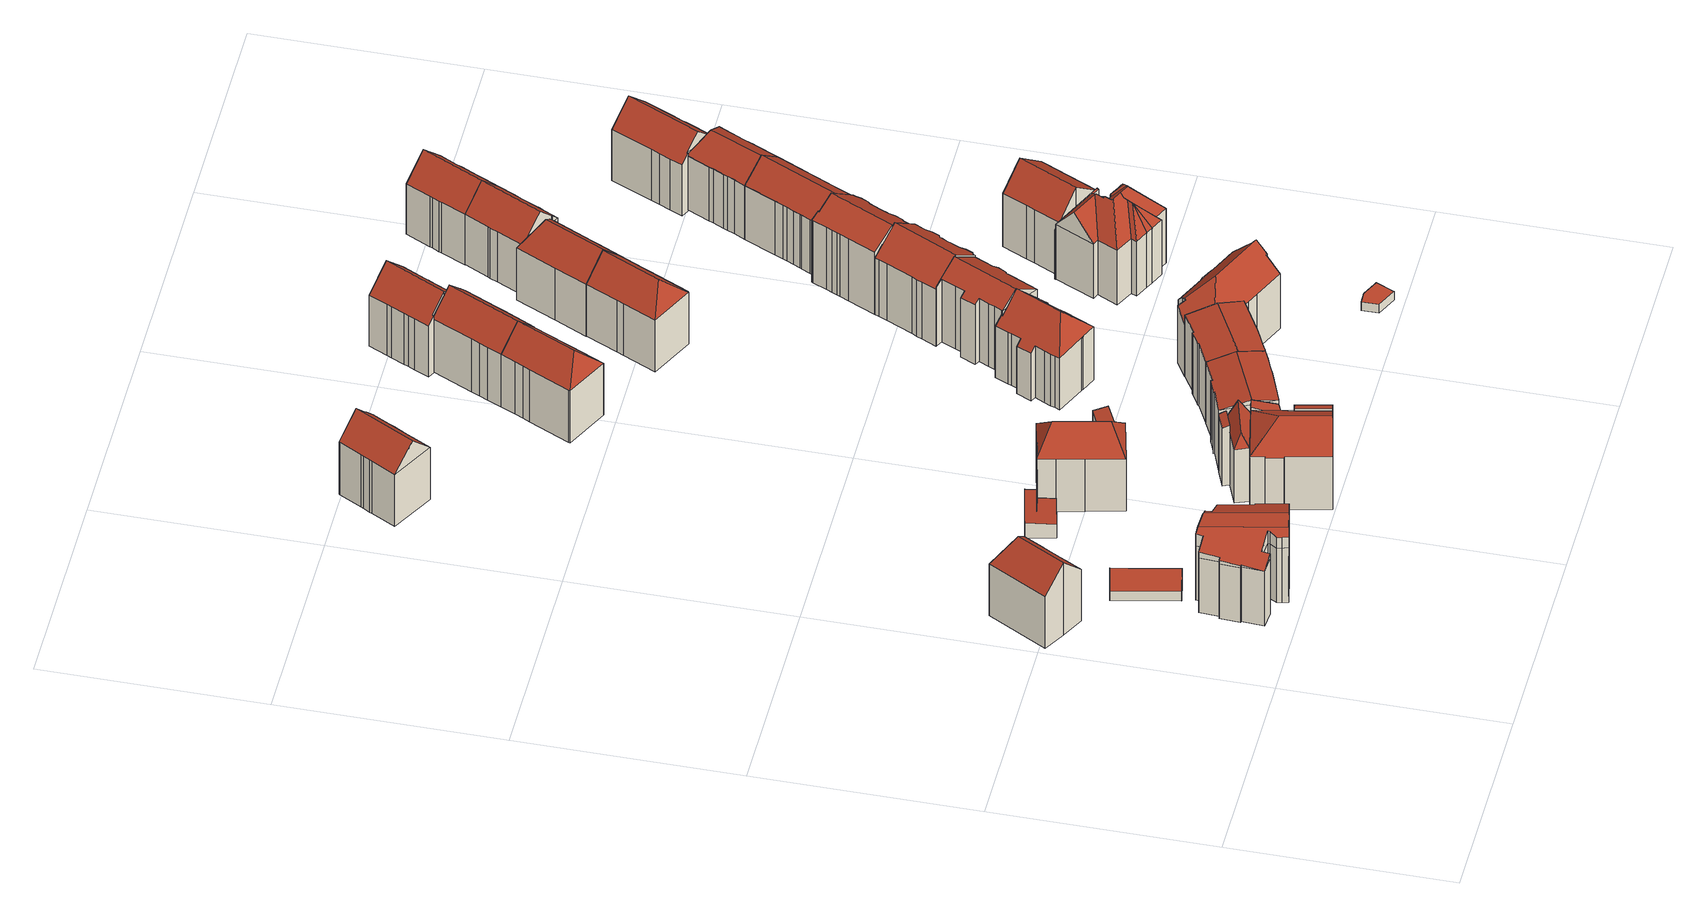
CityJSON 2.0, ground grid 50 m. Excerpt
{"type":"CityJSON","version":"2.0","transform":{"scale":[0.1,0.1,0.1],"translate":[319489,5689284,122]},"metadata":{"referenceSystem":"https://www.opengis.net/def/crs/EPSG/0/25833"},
"CityObjects":{
"building1":{"type":"Building","attributes":{"Dachtyp_tdc":"tdcHipAndGableRoof","Gemeindeschluessel":14713000,"Dachneigung":45.04,"QualitaetDacherkennung":66,"Geometrietyp2DReferenz":"3000","function":"31001_9998","roofType":"5000","measuredHeight":19.8},"geometry":[{"type":"MultiSurface","lod":"2","boundaries":[[[0,1,2,3]],[[1,4,5,2]],[[4,6,7,5]],[[6,8,9,7]],[[8,10,11,9]],[[10,12,13,11]],[[12,14,15,13]],[[14,16,17,15]],[[16,18,19,17]],[[18,0,3,19]],[[14,12,20]],[[12,10,8,20]],[[8,6,4,1,0,18,16,14,20]],[[3,2,5,7,9,11,13,15,17,19]]],"semantics":{"surfaces":[{"type":"WallSurface"},{"type":"RoofSurface"},{"type":"GroundSurface"}],"values":[0,0,0,0,0,0,0,0,0,0,1,1,1,2]}}]},
"building2":{"type":"Building","attributes":{"Dachtyp_tdc":"tdcFreeFormRoof","Gemeindeschluessel":14713000,"Dachneigung":22.65,"QualitaetDacherkennung":30,"Geometrietyp2DReferenz":"3000","function":"31001_9998","roofType":"5000","measuredHeight":19.2},"geometry":[{"type":"MultiSurface","lod":"2","boundaries":[[[21,22,23,24]],[[22,25,26,23]],[[25,27,28,26]],[[27,29,30,28]],[[29,31,32,30]],[[31,33,34,32]],[[33,35,36,34]],[[35,37,38,36]],[[37,39,40,38]],[[39,41,42,40]],[[41,43,44,42]],[[43,45,46,44]],[[45,47,48,46]],[[47,49,50,48]],[[49,51,52,50]],[[51,53,54,52]],[[53,55,56,54]],[[55,57,58,56]],[[57,59,60,58]],[[59,61,62,60]],[[61,63,64,62]],[[63,65,66,64]],[[65,67,68,66]],[[67,69,70,68]],[[69,71,72,70]],[[71,73,74,72]],[[73,21,24,74]],[[75,76,77,78,79,80,81,82,83]],[[84,85,86,87,88,89,90,91,92,93,94,95,96,97,27,98,99]],[[81,100,90,89,82]],[[45,100,81,47]],[[43,90,100,45]],[[22,99,98,25]],[[21,84,99,22]],[[25,98,27]],[[29,97,96,31]],[[27,97,29]],[[31,96,95,33]],[[33,95,94,35]],[[35,94,93,37]],[[37,93,92,39]],[[39,92,91,41]],[[41,91,90,43]],[[65,89,88,67]],[[63,82,89,65]],[[67,88,87,69]],[[69,87,86,71]],[[71,86,85,73]],[[73,85,84,21]],[[61,83,82,63]],[[47,81,80,49]],[[49,80,79,51]],[[51,79,78,53]],[[53,78,77,55]],[[55,77,76,57]],[[57,76,75,59]],[[59,75,83,61]],[[24,23,26,28,30,32,34,36,38,40,42,44,46,48,50,52,54,56,58,60,62,64,66,68,70,72,74]]],"semantics":{"surfaces":[{"type":"WallSurface"},{"type":"RoofSurface"},{"type":"GroundSurface"}],"values":[0,0,0,0,0,0,0,0,0,0,0,0,0,0,0,0,0,0,0,0,0,0,0,0,0,0,0,1,1,1,0,0,0,0,0,0,0,0,0,0,0,0,0,0,0,0,0,0,0,0,0,0,0,0,0,0,0,2]}}]},
"building3":{"type":"Building","attributes":{"Dachtyp_tdc":"tdcPolyFlatRoof","Gemeindeschluessel":14713000,"Dachneigung":12.23,"QualitaetDacherkennung":71,"Geometrietyp2DReferenz":"3000","function":"31001_9998","roofType":"2100","measuredHeight":3.77},"geometry":[{"type":"MultiSurface","lod":"2","boundaries":[[[101,102,103,104]],[[102,105,106,103]],[[105,107,108,106]],[[107,101,104,108]],[[107,105,102,101]],[[104,103,106,108]]],"semantics":{"surfaces":[{"type":"WallSurface"},{"type":"RoofSurface"},{"type":"GroundSurface"}],"values":[0,0,0,0,1,2]}}]},
"building4":{"type":"Building","attributes":{"Dachtyp_tdc":"tdcPolyFlatRoof","Gemeindeschluessel":14713000,"Dachneigung":3.3,"QualitaetDacherkennung":59,"Geometrietyp2DReferenz":"3000","function":"31001_9998","roofType":"2100","measuredHeight":4.04},"geometry":[{"type":"MultiSurface","lod":"2","boundaries":[[[109,110,111,112]],[[110,113,114,111]],[[113,115,116,114]],[[115,117,118,116]],[[117,119,120,118]],[[119,121,122,120]],[[121,123,124,122]],[[123,109,112,124]],[[123,121,119,117,115,113,110,109]],[[112,111,114,116,118,120,122,124]]],"semantics":{"surfaces":[{"type":"WallSurface"},{"type":"RoofSurface"},{"type":"GroundSurface"}],"values":[0,0,0,0,0,0,0,0,1,2]}}]},
"building5":{"type":"Building","attributes":{"Gemeindeschluessel":14713000,"Geometrietyp2DReferenz":"3000","function":"31001_9998","roofType":"9999"},"children":["building5-1","building5-2","building5-3","building5-4","building5-5"]},
"building5-1":{"type":"BuildingPart","attributes":{"Dachtyp_tdc":"tdcFreeFormRoof","Dachneigung":58.3,"QualitaetDacherkennung":14,"Geometrietyp2DReferenz":"3000","roofType":"5000","measuredHeight":18.86},"parents":["building5"],"geometry":[{"type":"MultiSurface","lod":"2","boundaries":[[[125,126,127,128]],[[129,130,131,132]],[[133,130,129]],[[134,133,129,135,126]],[[134,126,125]],[[133,134,125,136,130]],[[128,127,137,132,131,138]],[[132,137,135,129]],[[137,127,126,135]],[[138,131,130,136]],[[128,138,136,125]]],"semantics":{"surfaces":[{"type":"WallSurface"},{"type":"RoofSurface"},{"type":"GroundSurface"},{"type":"ClosureSurface"}],"values":[0,0,1,1,0,1,2,3,3,0,3]}}]},
"building5-2":{"type":"BuildingPart","attributes":{"Dachtyp_tdc":"tdcPolyFlatRoof","Dachneigung":14.3,"QualitaetDacherkennung":72,"Geometrietyp2DReferenz":"3000","roofType":"2100","measuredHeight":18.08},"parents":["building5"],"geometry":[{"type":"MultiSurface","lod":"2","boundaries":[[[139,140,141,142,143]],[[144,145,146,147,148]],[[145,149,150,146]],[[149,139,143,150]],[[149,145,144,140,139]],[[143,142,147,146,150]],[[148,141,140,144]],[[148,147,142,141]]],"semantics":{"surfaces":[{"type":"WallSurface"},{"type":"RoofSurface"},{"type":"GroundSurface"},{"type":"ClosureSurface"}],"values":[0,0,0,0,1,2,0,3]}}]},
"building5-3":{"type":"BuildingPart","attributes":{"Dachtyp_tdc":"tdcHipAndGableRoof","Dachneigung":45.07,"QualitaetDacherkennung":55,"Geometrietyp2DReferenz":"3000","roofType":"5000","measuredHeight":20.54},"parents":["building5"],"geometry":[{"type":"MultiSurface","lod":"2","boundaries":[[[141,151,152,142]],[[151,153,154,152]],[[153,155,156,154]],[[155,157,158,156]],[[157,159,160,158]],[[159,161,162,160]],[[161,163,164,162]],[[163,165,129,132,164]],[[166,148,147,167,168]],[[169,165,163,170]],[[163,161,159,157,155,153,151,170]],[[151,141,148,166,171,169,170]],[[142,152,154,156,158,160,162,164,132,137,167,147]],[[135,129,165,169]],[[137,132,129,135]],[[168,171,166]],[[167,137,135,169,171,168]],[[142,147,148,141]]],"semantics":{"surfaces":[{"type":"WallSurface"},{"type":"RoofSurface"},{"type":"GroundSurface"},{"type":"ClosureSurface"}],"values":[0,0,0,0,0,0,0,0,0,1,1,1,2,0,3,0,3,3]}}]},
"building5-4":{"type":"BuildingPart","attributes":{"Dachtyp_tdc":"tdcPolyFlatRoof","Dachneigung":21.14,"QualitaetDacherkennung":36,"Geometrietyp2DReferenz":"3000","roofType":"2100","measuredHeight":16.55},"parents":["building5"],"geometry":[{"type":"MultiSurface","lod":"2","boundaries":[[[172,173,125,128,174]],[[175,176,177,138,136]],[[176,172,174,177]],[[176,175,173,172]],[[174,128,138,177]],[[136,125,173,175]],[[138,128,125,136]]],"semantics":{"surfaces":[{"type":"WallSurface"},{"type":"RoofSurface"},{"type":"GroundSurface"},{"type":"ClosureSurface"}],"values":[0,0,0,1,2,0,3]}}]},
"building5-5":{"type":"BuildingPart","attributes":{"Dachtyp_tdc":"tdcPolyFlatRoof","Dachneigung":22.4,"QualitaetDacherkennung":70,"Geometrietyp2DReferenz":"3000","roofType":"2100","measuredHeight":18.49},"parents":["building5"],"geometry":[{"type":"MultiSurface","lod":"2","boundaries":[[[178,179,180,181]],[[179,182,183,180]],[[182,168,167,183]],[[184,178,181,127,126]],[[184,185,171,168,182,179,178]],[[181,180,183,167,137,127]],[[169,171,185]],[[137,167,168,171,169,135]],[[126,135,169,185,184]],[[137,135,126,127]]],"semantics":{"surfaces":[{"type":"WallSurface"},{"type":"RoofSurface"},{"type":"GroundSurface"},{"type":"ClosureSurface"}],"values":[0,0,0,0,1,2,0,3,0,3]}}]},
"building6":{"type":"Building","attributes":{"Dachtyp_tdc":"tdcHipRoof","Gemeindeschluessel":14713000,"Dachneigung":44.63,"QualitaetDacherkennung":74,"Geometrietyp2DReferenz":"3000","function":"31001_9998","roofType":"3200","measuredHeight":19.76},"geometry":[{"type":"MultiSurface","lod":"2","boundaries":[[[186,187,188,189]],[[187,190,191,188]],[[190,192,193,191]],[[192,194,195,193]],[[194,196,197,195]],[[196,198,199,197]],[[198,200,201,199]],[[200,202,203,201]],[[202,204,205,203]],[[204,206,207,205]],[[206,208,209,207]],[[208,210,211,209]],[[210,212,213,211]],[[212,214,215,213]],[[214,186,189,215]],[[210,208,216]],[[194,192,190,187,186,217]],[[208,206,204,202,200,198,196,194,217,216]],[[186,214,212,210,216,217]],[[189,188,191,193,195,197,199,201,203,205,207,209,211,213,215]]],"semantics":{"surfaces":[{"type":"WallSurface"},{"type":"RoofSurface"},{"type":"GroundSurface"}],"values":[0,0,0,0,0,0,0,0,0,0,0,0,0,0,0,1,1,1,1,2]}}]},
"building7":{"type":"Building","attributes":{"Dachtyp_tdc":"tdcFreeFormRoof","Gemeindeschluessel":14713000,"Dachneigung":44.43,"QualitaetDacherkennung":73,"Geometrietyp2DReferenz":"3000","function":"31001_9998","roofType":"5000","measuredHeight":19.73},"geometry":[{"type":"MultiSurface","lod":"2","boundaries":[[[218,219,220,221]],[[219,222,223,220]],[[222,224,225,223]],[[224,226,227,225]],[[226,228,229,227]],[[228,230,231,229]],[[230,232,233,231]],[[232,234,235,233]],[[234,236,237,235]],[[236,238,239,237]],[[238,240,241,239]],[[240,242,243,241]],[[242,244,245,243]],[[244,246,247,245]],[[246,248,249,247]],[[248,218,221,249]],[[250,230,228,226,224,222,219,218,251]],[[238,236,234,232,250,251,248,246,244,242,240]],[[218,248,251]],[[232,230,250]],[[221,220,223,225,227,229,231,233,235,237,239,241,243,245,247,249]]],"semantics":{"surfaces":[{"type":"WallSurface"},{"type":"RoofSurface"},{"type":"GroundSurface"}],"values":[0,0,0,0,0,0,0,0,0,0,0,0,0,0,0,0,1,1,0,0,2]}}]},
"building8":{"type":"Building","attributes":{"Dachtyp_tdc":"tdcFreeFormRoof","Gemeindeschluessel":14713000,"Dachneigung":12.45,"QualitaetDacherkennung":42,"Geometrietyp2DReferenz":"3000","function":"31001_9998","roofType":"5000","measuredHeight":18.27},"geometry":[{"type":"MultiSurface","lod":"2","boundaries":[[[252,253,254,255]],[[253,256,257,254]],[[256,258,259,257]],[[258,260,261,259]],[[260,262,263,261]],[[262,264,265,263]],[[264,266,267,265]],[[266,268,269,267]],[[268,270,271,269]],[[270,272,273,271]],[[272,274,275,273]],[[274,276,277,275]],[[276,252,255,277]],[[270,268,278,279,276,274,272]],[[278,266,264,262,260,258,256,253,252,279]],[[252,276,279]],[[268,266,278]],[[255,254,257,259,261,263,265,267,269,271,273,275,277]]],"semantics":{"surfaces":[{"type":"WallSurface"},{"type":"RoofSurface"},{"type":"GroundSurface"}],"values":[0,0,0,0,0,0,0,0,0,0,0,0,0,1,1,0,0,2]}}]},
"building9":{"type":"Building","attributes":{"Dachtyp_tdc":"tdcPolyFlatRoof","Gemeindeschluessel":14713000,"Dachneigung":9.65,"QualitaetDacherkennung":52,"Geometrietyp2DReferenz":"3000","function":"31001_2463","roofType":"2100","measuredHeight":3.9},"geometry":[{"type":"MultiSurface","lod":"2","boundaries":[[[280,281,282,283]],[[281,284,285,282]],[[284,286,287,285]],[[286,288,289,287]],[[288,280,283,289]],[[288,286,284,281,280]],[[283,282,285,287,289]]],"semantics":{"surfaces":[{"type":"WallSurface"},{"type":"RoofSurface"},{"type":"GroundSurface"}],"values":[0,0,0,0,0,1,2]}}]},
"building10":{"type":"Building","attributes":{"Dachtyp_tdc":"tdcGableRoof","Gemeindeschluessel":14713000,"Dachneigung":10.3,"QualitaetDacherkennung":42,"Geometrietyp2DReferenz":"3000","function":"31001_9998","roofType":"3100","measuredHeight":18.12},"geometry":[{"type":"MultiSurface","lod":"2","boundaries":[[[290,291,292,293]],[[291,294,295,292]],[[294,296,297,295]],[[296,298,299,297]],[[298,300,301,299]],[[300,302,303,301]],[[302,304,305,303]],[[304,306,307,305]],[[306,308,309,307]],[[308,310,311,309]],[[310,312,313,311]],[[312,314,315,313]],[[314,316,317,315]],[[316,318,319,317]],[[318,320,321,319]],[[320,290,293,321]],[[316,314,312,310,308,306,304,302,300,298]],[[298,296,294,291,290,320,318,316]],[[293,292,295,297,299,301,303,305,307,309,311,313,315,317,319,321]]],"semantics":{"surfaces":[{"type":"WallSurface"},{"type":"RoofSurface"},{"type":"GroundSurface"}],"values":[0,0,0,0,0,0,0,0,0,0,0,0,0,0,0,0,1,1,2]}}]},
"building11":{"type":"Building","attributes":{"Dachtyp_tdc":"tdcHipAndGableRoof","Gemeindeschluessel":14713000,"Dachneigung":45.09,"QualitaetDacherkennung":90,"Geometrietyp2DReferenz":"3000","function":"31001_9998","roofType":"5000","measuredHeight":19.85},"geometry":[{"type":"MultiSurface","lod":"2","boundaries":[[[322,323,324,325]],[[323,326,327,324]],[[326,328,329,327]],[[328,330,331,329]],[[330,332,333,331]],[[332,334,335,333]],[[334,336,337,335]],[[336,338,339,337]],[[338,340,341,339]],[[340,342,343,341]],[[342,322,325,343]],[[338,336,344]],[[336,334,332,330,328,344]],[[328,326,323,322,342,340,338,344]],[[325,324,327,329,331,333,335,337,339,341,343]]],"semantics":{"surfaces":[{"type":"WallSurface"},{"type":"RoofSurface"},{"type":"GroundSurface"}],"values":[0,0,0,0,0,0,0,0,0,0,0,1,1,1,2]}}]},
"building12":{"type":"Building","attributes":{"Dachtyp_tdc":"tdcHipAndGableRoof","Gemeindeschluessel":14713000,"Dachneigung":41.48,"QualitaetDacherkennung":56,"Geometrietyp2DReferenz":"3000","function":"31001_9998","roofType":"5000","measuredHeight":20.03},"geometry":[{"type":"MultiSurface","lod":"2","boundaries":[[[345,346,347,348]],[[346,349,350,347]],[[349,351,352,350]],[[351,353,354,352]],[[353,355,356,354]],[[355,357,358,356]],[[357,359,360,358]],[[359,361,362,360]],[[361,363,364,362]],[[363,365,366,364]],[[365,367,368,366]],[[367,369,370,368]],[[369,371,372,370]],[[371,373,374,372]],[[373,375,376,374]],[[375,377,378,376]],[[377,379,380,378]],[[379,381,382,380]],[[381,383,384,382]],[[383,385,386,384]],[[385,387,388,386]],[[387,389,390,388]],[[389,391,392,390]],[[391,393,394,392]],[[393,395,396,394]],[[395,345,348,396]],[[391,389,387,385,397]],[[385,383,381,379,377,375,373,371,369,367,365,397]],[[365,363,361,359,357,355,353,351,349,346,345,395,393,391,397]],[[348,347,350,352,354,356,358,360,362,364,366,368,370,372,374,376,378,380,382,384,386,388,390,392,394,396]]],"semantics":{"surfaces":[{"type":"WallSurface"},{"type":"RoofSurface"},{"type":"GroundSurface"}],"values":[0,0,0,0,0,0,0,0,0,0,0,0,0,0,0,0,0,0,0,0,0,0,0,0,0,0,1,1,1,2]}}]},
"building13":{"type":"Building","attributes":{"Dachtyp_tdc":"tdcFreeFormRoof","Gemeindeschluessel":14713000,"Dachneigung":46.66,"QualitaetDacherkennung":37,"Geometrietyp2DReferenz":"3000","function":"31001_9998","roofType":"5000","measuredHeight":20.8},"geometry":[{"type":"MultiSurface","lod":"2","boundaries":[[[398,399,400,401]],[[399,402,403,400]],[[402,404,405,403]],[[404,406,407,405]],[[406,408,409,407]],[[408,410,411,409]],[[410,412,413,411]],[[412,414,415,413]],[[414,416,417,415]],[[416,418,419,417]],[[418,420,421,419]],[[420,422,423,421]],[[422,424,425,423]],[[424,426,427,425]],[[426,428,429,427]],[[428,430,431,429]],[[430,432,433,431]],[[432,434,435,433]],[[434,436,437,435]],[[436,438,439,437]],[[438,398,401,439]],[[440,441,424,422,420,442]],[[412,410,408,406,443,440,442,418,416,414]],[[443,404,402,399,398,438,436,434,432,430,428,426,441,440]],[[420,418,442]],[[426,424,441]],[[406,404,443]],[[401,400,403,405,407,409,411,413,415,417,419,421,423,425,427,429,431,433,435,437,439]]],"semantics":{"surfaces":[{"type":"WallSurface"},{"type":"RoofSurface"},{"type":"GroundSurface"}],"values":[0,0,0,0,0,0,0,0,0,0,0,0,0,0,0,0,0,0,0,0,0,1,1,1,0,0,0,2]}}]},
"building14":{"type":"Building","attributes":{"Dachtyp_tdc":"tdcFreeFormRoof","Gemeindeschluessel":14713000,"Dachneigung":45.01,"QualitaetDacherkennung":85,"Geometrietyp2DReferenz":"3000","function":"31001_9998","roofType":"5000","measuredHeight":19.95},"geometry":[{"type":"MultiSurface","lod":"2","boundaries":[[[444,445,446,447]],[[445,448,449,446]],[[448,450,451,449]],[[450,452,453,451]],[[452,454,455,453]],[[454,456,457,455]],[[456,458,459,457]],[[458,460,461,459]],[[460,462,463,461]],[[462,464,465,463]],[[464,326,466,465]],[[326,444,447,466]],[[467,468,469,328,464,462,460,458]],[[450,448,445,444,326,328,469,452]],[[452,469,468,454]],[[456,467,458]],[[464,328,326]],[[454,468,467,456]],[[447,446,449,451,453,455,457,459,461,463,465,466]]],"semantics":{"surfaces":[{"type":"WallSurface"},{"type":"RoofSurface"},{"type":"GroundSurface"}],"values":[0,0,0,0,0,0,0,0,0,0,0,0,1,1,0,0,0,0,2]}}]},
"building15":{"type":"Building","attributes":{"Dachtyp_tdc":"tdcFreeFormRoof","Gemeindeschluessel":14713000,"Dachneigung":35.99,"QualitaetDacherkennung":38,"Geometrietyp2DReferenz":"3000","function":"31001_9998","roofType":"5000","measuredHeight":20.18},"geometry":[{"type":"MultiSurface","lod":"2","boundaries":[[[470,471,472,473]],[[471,474,475,472]],[[474,476,477,475]],[[476,478,479,477]],[[478,480,481,479]],[[480,482,483,481]],[[482,484,485,483]],[[484,486,487,485]],[[486,488,489,487]],[[488,490,491,489]],[[490,492,493,491]],[[492,494,495,493]],[[494,496,497,495]],[[496,498,499,497]],[[498,500,501,499]],[[500,502,503,501]],[[502,504,505,503]],[[504,506,507,505]],[[506,508,509,507]],[[508,510,511,509]],[[510,470,473,511]],[[486,484,512,513,500,498,496,494,492,490,488]],[[513,512,482,480,478,476,474,471,470,510,508,506,504,502]],[[484,482,512]],[[502,500,513]],[[473,472,475,477,479,481,483,485,487,489,491,493,495,497,499,501,503,505,507,509,511]]],"semantics":{"surfaces":[{"type":"WallSurface"},{"type":"RoofSurface"},{"type":"GroundSurface"}],"values":[0,0,0,0,0,0,0,0,0,0,0,0,0,0,0,0,0,0,0,0,0,1,1,0,0,2]}}]},
"building16":{"type":"Building","attributes":{"Dachtyp_tdc":"tdcPolyFlatRoof","Gemeindeschluessel":14713000,"Dachneigung":0,"QualitaetDacherkennung":46,"Geometrietyp2DReferenz":"3000","function":"31001_9998","roofType":"1000","measuredHeight":2.29},"geometry":[{"type":"MultiSurface","lod":"2","boundaries":[[[514,515,516,517]],[[515,518,519,516]],[[518,520,521,519]],[[520,522,523,521]],[[522,524,525,523]],[[524,526,527,525]],[[526,514,517,527]],[[526,524,522,520,518,515,514]],[[517,516,519,521,523,525,527]]],"semantics":{"surfaces":[{"type":"WallSurface"},{"type":"RoofSurface"},{"type":"GroundSurface"}],"values":[0,0,0,0,0,0,0,1,2]}}]},
"building17":{"type":"Building","attributes":{"Dachtyp_tdc":"tdcHipAndGableRoof","Gemeindeschluessel":14713000,"Dachneigung":45.06,"QualitaetDacherkennung":87,"Geometrietyp2DReferenz":"3000","function":"31001_9998","roofType":"5000","measuredHeight":19.84},"geometry":[{"type":"MultiSurface","lod":"2","boundaries":[[[528,529,530,531]],[[529,532,533,530]],[[532,534,535,533]],[[534,536,537,535]],[[536,538,539,537]],[[538,540,541,539]],[[540,542,543,541]],[[542,544,545,543]],[[544,546,547,545]],[[546,548,549,547]],[[548,528,531,549]],[[544,542,550]],[[542,540,538,536,534,532,529,550]],[[529,528,548,546,544,550]],[[531,530,533,535,537,539,541,543,545,547,549]]],"semantics":{"surfaces":[{"type":"WallSurface"},{"type":"RoofSurface"},{"type":"GroundSurface"}],"values":[0,0,0,0,0,0,0,0,0,0,0,1,1,1,2]}}]},
"building18":{"type":"Building","attributes":{"Dachtyp_tdc":"tdcGableRoof","Gemeindeschluessel":14713000,"Dachneigung":44.87,"QualitaetDacherkennung":84,"Geometrietyp2DReferenz":"3000","function":"31001_9998","roofType":"3100","measuredHeight":19.54},"geometry":[{"type":"MultiSurface","lod":"2","boundaries":[[[551,552,553,554]],[[552,555,556,553]],[[555,557,558,556]],[[557,559,560,558]],[[559,561,562,560]],[[561,563,564,562]],[[563,565,566,564]],[[565,567,568,566]],[[567,569,570,568]],[[569,571,572,570]],[[571,573,574,572]],[[573,575,576,574]],[[575,577,578,576]],[[577,579,580,578]],[[579,581,582,580]],[[581,583,584,582]],[[583,551,554,584]],[[579,577,575,573,571,569,567,565,563,561,559]],[[559,557,555,552,551,583,581,579]],[[554,553,556,558,560,562,564,566,568,570,572,574,576,578,580,582,584]]],"semantics":{"surfaces":[{"type":"WallSurface"},{"type":"RoofSurface"},{"type":"GroundSurface"}],"values":[0,0,0,0,0,0,0,0,0,0,0,0,0,0,0,0,0,1,1,2]}}]},
"building19":{"type":"Building","attributes":{"Dachtyp_tdc":"tdcFreeFormRoof","Gemeindeschluessel":14713000,"Dachneigung":37,"QualitaetDacherkennung":14,"Geometrietyp2DReferenz":"3000","function":"31001_9998","roofType":"5000","measuredHeight":20.58},"geometry":[{"type":"MultiSurface","lod":"2","boundaries":[[[585,586,587,588]],[[586,589,590,587]],[[589,591,592,590]],[[591,593,594,592]],[[593,595,596,594]],[[595,597,598,596]],[[597,599,600,598]],[[599,601,602,600]],[[601,603,604,602]],[[603,605,606,604]],[[605,607,608,606]],[[607,609,610,608]],[[609,611,612,610]],[[611,613,614,612]],[[613,615,616,614]],[[615,617,618,616]],[[617,619,620,618]],[[619,621,622,620]],[[621,623,624,622]],[[623,625,626,624]],[[625,627,628,626]],[[627,629,630,628]],[[629,631,632,630]],[[631,585,588,632]],[[627,625,623,621,619,617,615,613,611]],[[611,609,607,605,603,601,599,597,595,593,591,589,586,585,631,629,627]],[[588,587,590,592,594,596,598,600,602,604,606,608,610,612,614,616,618,620,622,624,626,628,630,632]]],"semantics":{"surfaces":[{"type":"WallSurface"},{"type":"RoofSurface"},{"type":"GroundSurface"}],"values":[0,0,0,0,0,0,0,0,0,0,0,0,0,0,0,0,0,0,0,0,0,0,0,0,1,1,2]}}]},
"building20":{"type":"Building","attributes":{"Dachtyp_tdc":"tdcFreeFormRoof","Gemeindeschluessel":14713000,"Dachneigung":45.31,"QualitaetDacherkennung":82,"Geometrietyp2DReferenz":"3000","function":"31001_9998","roofType":"5000","measuredHeight":19.97},"geometry":[{"type":"MultiSurface","lod":"2","boundaries":[[[633,634,635,636]],[[634,637,638,635]],[[637,639,640,638]],[[639,641,642,640]],[[641,643,644,642]],[[643,645,646,644]],[[645,647,648,646]],[[647,649,650,648]],[[649,651,652,650]],[[651,532,653,652]],[[532,633,636,653]],[[654,655,641,639,637]],[[656,654,637,634,633]],[[645,643,655,654,656,532,651,649,647]],[[643,641,655]],[[633,532,656]],[[636,635,638,640,642,644,646,648,650,652,653]]],"semantics":{"surfaces":[{"type":"WallSurface"},{"type":"RoofSurface"},{"type":"GroundSurface"}],"values":[0,0,0,0,0,0,0,0,0,0,0,1,1,1,0,0,2]}}]},
"building21":{"type":"Building","attributes":{"Dachtyp_tdc":"tdcFreeFormRoof","Gemeindeschluessel":14713000,"Dachneigung":50.83,"QualitaetDacherkennung":11,"Geometrietyp2DReferenz":"3000","function":"31001_9998","roofType":"5000","measuredHeight":21.99},"geometry":[{"type":"MultiSurface","lod":"2","boundaries":[[[657,658,659,660]],[[658,661,662,659]],[[661,663,664,662]],[[663,665,666,664]],[[665,667,668,666]],[[667,669,670,668]],[[669,671,672,670]],[[671,673,674,672]],[[673,675,676,674]],[[675,677,678,676]],[[677,679,680,678]],[[679,681,682,680]],[[681,683,684,682]],[[683,685,686,684]],[[685,687,688,686]],[[687,689,690,688]],[[689,691,692,690]],[[691,693,694,692]],[[693,695,696,694]],[[695,697,698,696]],[[697,699,700,698]],[[699,701,702,700]],[[701,703,704,702]],[[703,705,706,704]],[[705,707,708,706]],[[707,709,710,708]],[[709,657,660,710]],[[711,712,709,707]],[[705,711,707]],[[703,711,705]],[[711,703,701]],[[713,712,711,701,699]],[[714,715,713,699,697]],[[716,714,697,695]],[[717,716,695,693]],[[718,719,720,717,693,691]],[[718,691,689]],[[718,721,719]],[[689,721,718]],[[687,721,689]],[[685,721,687]],[[721,685,683]],[[722,721,683,681]],[[722,681,679]],[[720,719,721,722,679,677]],[[723,724,715,714,716,717,720,677,675]],[[725,723,675,673]],[[726,725,673,671]],[[727,728,726,671,669]],[[729,727,669,667]],[[729,667,665]],[[730,731,728,727,729,665,663]],[[730,663,661]],[[731,730,661,658]],[[724,723,725,726,728,731,658,657]],[[712,713,715,724,657,709]],[[660,659,662,664,666,668,670,672,674,676,678,680,682,684,686,688,690,692,694,696,698,700,702,704,706,708,710]]],"semantics":{"surfaces":[{"type":"WallSurface"},{"type":"RoofSurface"},{"type":"GroundSurface"}],"values":[0,0,0,0,0,0,0,0,0,0,0,0,0,0,0,0,0,0,0,0,0,0,0,0,0,0,0,1,1,1,1,1,1,1,1,1,1,1,1,1,1,1,1,1,1,1,1,1,1,1,1,1,0,1,1,1,2]}}]},
"building22":{"type":"Building","attributes":{"Dachtyp_tdc":"tdcGableRoof","Gemeindeschluessel":14713000,"Dachneigung":38.25,"QualitaetDacherkennung":47,"Geometrietyp2DReferenz":"3000","function":"31001_9998","roofType":"3100","measuredHeight":20.51},"geometry":[{"type":"MultiSurface","lod":"2","boundaries":[[[732,733,734,735]],[[733,736,737,734]],[[736,738,739,737]],[[738,740,741,739]],[[740,742,743,741]],[[742,744,745,743]],[[744,746,747,745]],[[746,748,749,747]],[[748,750,751,749]],[[750,752,630,751]],[[752,753,754,630]],[[753,755,626,754]],[[755,756,757,626]],[[756,758,759,757]],[[758,760,761,759]],[[760,762,763,761]],[[762,764,765,763]],[[764,766,767,765]],[[766,768,769,767]],[[768,770,771,769]],[[770,772,773,771]],[[772,774,775,773]],[[774,776,777,775]],[[776,778,779,777]],[[778,732,735,779]],[[774,772,770,768,766,764,762,760,758,756,755,753]],[[753,752,750,748,746,744,742,740,738,736,733,732,778,776,774]],[[735,734,737,739,741,743,745,747,749,751,630,754,626,757,759,761,763,765,767,769,771,773,775,777,779]]],"semantics":{"surfaces":[{"type":"WallSurface"},{"type":"RoofSurface"},{"type":"GroundSurface"}],"values":[0,0,0,0,0,0,0,0,0,0,0,0,0,0,0,0,0,0,0,0,0,0,0,0,0,1,1,2]}}]},
"building23":{"type":"Building","attributes":{"Dachtyp_tdc":"tdcGableRoof","Gemeindeschluessel":14713000,"Dachneigung":39.95,"QualitaetDacherkennung":80,"Geometrietyp2DReferenz":"3000","function":"31001_9998","roofType":"3100","measuredHeight":20.46},"geometry":[{"type":"MultiSurface","lod":"2","boundaries":[[[780,781,782,783]],[[781,784,785,782]],[[784,786,787,785]],[[786,788,789,787]],[[788,790,791,789]],[[790,792,793,791]],[[792,794,795,793]],[[794,796,797,795]],[[796,798,799,797]],[[798,800,801,799]],[[800,802,803,801]],[[802,804,805,803]],[[804,780,783,805]],[[800,798,796,794,792,790,788,786]],[[786,784,781,780,804,802,800]],[[783,782,785,787,789,791,793,795,797,799,801,803,805]]],"semantics":{"surfaces":[{"type":"WallSurface"},{"type":"RoofSurface"},{"type":"GroundSurface"}],"values":[0,0,0,0,0,0,0,0,0,0,0,0,0,1,1,2]}}]},
"building24":{"type":"Building","attributes":{"Dachtyp_tdc":"tdcFreeFormRoof","Gemeindeschluessel":14713000,"Dachneigung":44.84,"QualitaetDacherkennung":85,"Geometrietyp2DReferenz":"3000","function":"31001_9998","roofType":"5000","measuredHeight":19.37},"geometry":[{"type":"MultiSurface","lod":"2","boundaries":[[[806,807,642,644]],[[807,808,640,642]],[[808,809,810,640]],[[809,811,812,810]],[[811,813,814,812]],[[813,815,816,814]],[[815,817,818,816]],[[817,819,820,818]],[[819,821,822,820]],[[821,823,824,822]],[[823,825,826,824]],[[825,827,828,826]],[[827,829,830,828]],[[829,831,646,830]],[[831,806,644,646]],[[819,817,832,833,834,835,829,827,825,823,821]],[[832,815,813,811,809,808,807,833]],[[829,835,831]],[[831,835,834,806]],[[806,834,833,807]],[[815,832,817]],[[644,642,640,810,812,814,816,818,820,822,824,826,828,830,646]]],"semantics":{"surfaces":[{"type":"WallSurface"},{"type":"RoofSurface"},{"type":"GroundSurface"}],"values":[0,0,0,0,0,0,0,0,0,0,0,0,0,0,0,1,1,0,0,0,0,2]}}]},
"building25":{"type":"Building","attributes":{"Dachtyp_tdc":"tdcFreeFormRoof","Gemeindeschluessel":14713000,"Dachneigung":38.58,"QualitaetDacherkennung":86,"Geometrietyp2DReferenz":"3000","function":"31001_9998","roofType":"5000","measuredHeight":19.23},"geometry":[{"type":"MultiSurface","lod":"2","boundaries":[[[836,837,838,839]],[[837,840,841,838]],[[840,842,843,841]],[[842,844,845,843]],[[844,846,847,845]],[[846,848,849,847]],[[848,850,851,849]],[[850,852,853,851]],[[852,854,855,853]],[[854,856,857,855]],[[856,858,859,857]],[[858,860,861,859]],[[860,862,863,861]],[[862,864,865,863]],[[864,866,867,865]],[[866,868,869,867]],[[868,836,839,869]],[[870,871,872,873,874,875,876,877,878,840,837,836]],[[860,858,879,871,870,868,866,864,862]],[[854,872,871,879,856]],[[856,879,858]],[[868,870,836]],[[840,878,842]],[[842,878,877,844]],[[844,877,876,846]],[[846,876,875,848]],[[848,875,874,850]],[[850,874,873,852]],[[852,873,872,854]],[[839,838,841,843,845,847,849,851,853,855,857,859,861,863,865,867,869]]],"semantics":{"surfaces":[{"type":"WallSurface"},{"type":"RoofSurface"},{"type":"GroundSurface"}],"values":[0,0,0,0,0,0,0,0,0,0,0,0,0,0,0,0,0,1,1,0,0,0,0,0,0,0,0,0,0,2]}}]},
"building26":{"type":"Building","attributes":{"Dachtyp_tdc":"tdcGableRoof","Gemeindeschluessel":14713000,"Dachneigung":44.86,"QualitaetDacherkennung":89,"Geometrietyp2DReferenz":"3000","function":"31001_9998","roofType":"3100","measuredHeight":19.51},"geometry":[{"type":"MultiSurface","lod":"2","boundaries":[[[880,881,882,883]],[[881,884,885,882]],[[884,886,887,885]],[[886,817,888,887]],[[817,832,889,888]],[[832,815,890,889]],[[815,891,892,890]],[[891,893,894,892]],[[893,895,896,894]],[[895,897,898,896]],[[897,899,900,898]],[[899,901,902,900]],[[901,903,904,902]],[[903,905,906,904]],[[905,880,883,906]],[[901,899,897,895,893,891,815,832]],[[832,817,886,884,881,880,905,903,901]],[[883,882,885,887,888,889,890,892,894,896,898,900,902,904,906]]],"semantics":{"surfaces":[{"type":"WallSurface"},{"type":"RoofSurface"},{"type":"GroundSurface"}],"values":[0,0,0,0,0,0,0,0,0,0,0,0,0,0,0,1,1,2]}}]},
"building27":{"type":"Building","attributes":{"Dachtyp_tdc":"tdcFreeFormRoof","Gemeindeschluessel":14713000,"Dachneigung":38.52,"QualitaetDacherkennung":86,"Geometrietyp2DReferenz":"3000","function":"31001_9998","roofType":"5000","measuredHeight":19.39},"geometry":[{"type":"MultiSurface","lod":"2","boundaries":[[[907,908,909,910]],[[908,911,912,909]],[[911,913,914,912]],[[913,915,916,914]],[[915,917,918,916]],[[917,919,920,918]],[[919,921,922,920]],[[921,923,924,922]],[[923,925,926,924]],[[925,927,928,926]],[[927,929,930,928]],[[929,931,932,930]],[[931,933,934,932]],[[933,879,935,934]],[[879,854,936,935]],[[854,907,910,936]],[[937,925,923,938,939,940]],[[940,939,941,942,943,944,945,946,947,854,948]],[[949,929,950,937,940,948,879,951]],[[931,949,951,933]],[[933,951,879]],[[925,937,950,927]],[[927,950,929]],[[929,949,931]],[[854,947,907]],[[907,947,946,908]],[[908,946,945,911]],[[913,944,943,915]],[[911,945,944,913]],[[915,943,942,917]],[[917,942,941,919]],[[919,941,939,938,921]],[[921,938,923]],[[879,948,854]],[[910,909,912,914,916,918,920,922,924,926,928,930,932,934,935,936]]],"semantics":{"surfaces":[{"type":"WallSurface"},{"type":"RoofSurface"},{"type":"GroundSurface"}],"values":[0,0,0,0,0,0,0,0,0,0,0,0,0,0,0,0,1,1,1,0,0,0,0,0,0,0,0,0,0,0,0,0,0,0,2]}}]},
"building28":{"type":"Building","attributes":{"Gemeindeschluessel":14713000,"Dachtyp_tdc":"tdcFreeFormRoof","Dachneigung":44.59,"QualitaetDacherkennung":85,"Geometrietyp2DReferenz":"3000","function":"31001_9998","roofType":"5000","measuredHeight":19.36},"geometry":[{"type":"MultiSurface","lod":"2","boundaries":[[[952,953,954,955]],[[953,956,957,954]],[[956,958,959,957]],[[958,960,961,959]],[[960,962,963,961]],[[962,964,965,963]],[[964,966,967,965]],[[966,968,969,967]],[[968,970,971,969]],[[970,972,973,971]],[[972,974,975,973]],[[974,976,977,975]],[[976,978,979,977]],[[978,952,955,979]],[[980,981,962,960,958,956,953,952,978]],[[972,970,968,966,964,981,980,976,974]],[[964,962,981]],[[978,976,980]],[[955,954,957,959,961,963,965,967,969,971,973,975,977,979]]],"semantics":{"surfaces":[{"type":"WallSurface"},{"type":"RoofSurface"},{"type":"GroundSurface"}],"values":[0,0,0,0,0,0,0,0,0,0,0,0,0,0,1,1,0,0,2]}}]}
},
"vertices":[
[143,515,165],[126,483,165],[126,483,22],[143,515,22],[118,468,165],[118,468,22],[98,431,165],[98,431,22],[49,457,220],[49,457,22],[0,484,164],[0,484,22],[74,619,164],[74,619,22],[171,567,165],[171,567,22],[157,540,165],[157,540,22],[149,525,165],[149,525,22],[108,566,220],
[244,71,178],[199,74,178],[199,74,28],[244,71,28],[198,56,178],[198,56,28],[160,59,178],[160,59,28],[163,109,178],[163,109,28],[160,109,178],[160,109,28],[162,155,178],[162,155,28],[168,155,178],[168,155,28],[171,200,178],[171,200,28],[205,198,178],[205,198,28],[206,214,178],[206,214,28],[222,213,178],[222,213,28],[260,211,178],[260,211,28],[263,210,178],[263,210,28],[273,210,178],[273,210,28],[275,210,178],[275,210,28],[274,195,178],[274,195,28],[312,193,178],[312,193,28],[329,117,178],[329,117,28],[333,118,178],[333,118,28],[348,49,178],[348,49,28],[300,39,178],[300,39,28],[261,31,178],[261,31,28],[241,26,178],[241,26,28],[238,39,178],[238,39,28],[235,50,178],[235,50,28],[245,67,178],[245,67,28],[333,118,201],[329,117,202],[312,193,202],[274,195,217],[275,210,215],[273,210,216],[263,210,220],[300,39,220],[348,49,201],[244,71,214],[245,67,214],[235,50,208],[238,39,208],[241,26,209],[261,31,217],[222,213,217],[206,214,211],[205,198,209],[171,200,195],[168,155,190],[162,155,188],[160,109,183],[163,109,184],[198,56,194],[199,74,196],[260,211,219],
[168,387,52],[225,399,64],[225,399,27],[168,387,27],[256,254,64],[256,254,27],[199,242,52],[199,242,27],
[405,593,62],[414,554,60],[414,554,23],[405,593,23],[336,536,60],[336,536,23],[321,600,64],[321,600,23],[326,601,64],[326,601,23],[423,623,64],[423,623,23],[426,609,63],[426,609,23],[429,598,62],[429,598,23],
[608,240,176],[630,193,176],[630,193,29],[608,240,29],[525,172,176],[513,202,176],[513,202,29],[525,172,29],[536,192,205],[619,217,218],[608,189,176],[565,223,176],[608,189,29],[565,223,29],
[661,28,205],[643,24,210],[643,24,204],[643,24,29],[661,28,29],[627,101,210],[641,104,206],[641,104,29],[627,101,29],[627,101,204],[643,105,205],[643,105,29],
[596,14,234],[596,14,29],[538,1,175],[538,1,29],[516,97,174],[516,97,29],[515,97,173],[515,97,29],[506,135,172],[506,135,29],[508,136,174],[508,136,29],[501,167,174],[501,167,29],[525,172,180],[622,125,204],[622,125,29],[622,125,187],[608,189,204],[572,122,234],[613,165,204],
[601,254,188],[608,240,194],[601,254,29],[565,223,194],[559,238,188],[559,238,29],
[655,140,190],[654,140,190],[654,140,29],[655,140,29],[624,126,187],[624,126,29],[630,193,214],[608,189,214],
[405,593,167],[429,598,166],[429,598,24],[405,593,24],[447,602,166],[447,602,24],[467,607,167],[467,607,24],[513,618,167],[513,618,24],[517,604,167],[517,604,24],[519,591,167],[519,591,24],[521,582,167],[521,582,24],[526,560,167],[526,560,24],[529,548,167],[529,548,24],[553,442,167],[553,442,24],[554,440,167],[554,440,24],[446,414,167],[446,414,24],[427,496,167],[427,496,24],[414,554,167],[414,554,24],[493,455,222],[466,574,222],
[88,1872,151],[118,1927,151],[118,1927,8],[88,1872,8],[120,1932,152],[120,1932,8],[129,1947,151],[129,1947,8],[132,1953,152],[132,1953,8],[159,2003,152],[159,2003,8],[161,2006,152],[161,2006,8],[240,1964,171],[240,1964,8],[242,1967,171],[242,1967,8],[259,1957,151],[259,1957,8],[244,1928,151],[244,1928,8],[237,1915,151],[237,1915,8],[232,1906,151],[232,1906,8],[215,1875,151],[215,1875,8],[208,1862,151],[208,1862,8],[186,1820,151],[186,1820,8],[209,1981,206],[137,1846,206],
[601,254,197],[653,275,198],[653,275,30],[601,254,30],[652,277,197],[652,277,30],[659,279,197],[659,279,30],[682,288,198],[682,288,30],[686,290,198],[686,290,30],[688,287,198],[688,287,30],[739,313,198],[739,313,30],[796,200,201],[796,200,30],[773,189,201],[773,189,30],[750,179,201],[750,179,30],[730,170,201],[730,170,30],[655,140,202],[655,140,30],[769,254,213],[631,191,213],
[594,456,65],[580,486,59],[580,486,26],[594,456,26],[694,540,59],[694,540,26],[709,511,65],[709,511,26],[652,482,65],[652,482,26],
[857,231,201],[838,221,201],[838,221,31],[857,231,31],[817,211,201],[817,211,31],[796,200,202],[796,200,31],[770,251,212],[770,251,31],[739,313,199],[739,313,31],[789,339,200],[789,339,31],[788,341,199],[788,341,31],[793,343,199],[793,343,31],[815,356,199],[815,356,31],[820,359,199],[820,359,31],[822,357,200],[822,357,31],[870,386,199],[870,386,31],[906,326,212],[906,326,31],[937,277,201],[937,277,31],[930,273,201],[930,273,31],
[470,1689,153],[478,1707,153],[478,1707,9],[470,1689,9],[494,1740,153],[494,1740,9],[543,1716,208],[543,1716,9],[592,1692,152],[592,1692,9],[558,1621,152],[558,1621,9],[551,1605,152],[551,1605,9],[515,1529,152],[515,1529,9],[416,1577,153],[416,1577,9],[417,1580,153],[417,1580,9],[461,1672,153],[461,1672,9],[479,1583,208],
[735,651,166],[746,673,166],[746,673,24],[735,651,24],[734,679,155],[734,679,24],[749,712,154],[749,712,24],[761,707,166],[761,707,24],[771,728,166],[771,728,24],[774,736,166],[774,736,24],[788,766,166],[788,766,24],[806,757,184],[806,757,24],[805,754,184],[805,754,24],[846,735,224],[846,735,24],[910,705,148],[910,705,24],[909,702,148],[909,702,24],[905,703,152],[905,703,24],[894,680,153],[894,680,24],[879,686,170],[879,686,24],[867,661,170],[867,661,24],[865,656,170],[865,656,24],[859,642,170],[859,642,24],[857,638,170],[857,638,24],[824,567,170],[824,567,24],[792,582,169],[792,582,24],[787,584,169],[787,584,24],[719,615,166],[719,615,24],[724,626,166],[724,626,24],[728,636,166],[728,636,24],[798,631,224],
[1049,367,172],[1108,339,173],[1108,339,29],[1049,367,29],[1087,292,228],[1087,292,29],[1090,291,228],[1090,291,29],[1075,259,212],[1075,259,29],[1072,260,212],[1072,260,29],[1057,227,179],[1057,227,29],[985,260,180],[985,260,29],[959,272,180],[959,272,29],[942,280,180],[942,280,29],[937,277,176],[937,277,29],[870,386,172],[870,386,29],[908,410,187],[908,410,29],[918,395,197],[918,395,29],[938,407,182],[938,407,29],[943,416,171],[943,416,29],[1014,383,172],[1014,383,29],[1015,385,169],[1015,385,29],[1021,383,169],[1021,383,29],[1045,371,170],[1045,371,29],[1049,369,170],[1049,369,29],[959,341,237],[922,397,198],[903,331,208],[1086,284,237],
[509,1772,153],[518,1790,153],[518,1790,8],[509,1772,8],[527,1809,153],[527,1809,8],[569,1898,153],[569,1898,8],[571,1901,153],[571,1901,8],[654,1860,153],[654,1860,8],[655,1862,153],[655,1862,8],[670,1855,153],[670,1855,8],[635,1781,153],[635,1781,8],[627,1764,153],[627,1764,8],[592,1692,153],[592,1692,8],[494,1740,8],[655,1862,170],[654,1860,170],[620,1877,208],
[820,816,186],[835,850,186],[835,850,22],[820,816,22],[848,844,195],[848,844,22],[857,865,195],[857,865,22],[872,898,194],[872,898,22],[858,905,184],[858,905,22],[859,907,184],[859,907,22],[979,851,172],[979,851,22],[961,812,171],[961,812,22],[965,800,165],[965,800,22],[957,784,165],[957,784,22],[947,779,171],[947,779,22],[945,779,171],[945,779,22],[944,775,171],[944,775,22],[938,763,171],[938,763,22],[910,705,172],[910,705,22],[805,754,195],[805,754,22],[806,757,195],[806,757,22],[814,773,195],[814,773,22],[820,787,195],[820,787,22],[831,810,195],[831,810,22],[914,881,224],[845,735,224],
[1196,19,50],[1151,40,50],[1151,40,27],[1196,19,27],[1150,78,50],[1150,78,27],[1177,79,50],[1177,79,27],[1211,63,50],[1211,63,27],[1216,61,50],[1216,61,27],[1197,20,50],[1197,20,27],
[744,1617,152],[794,1593,208],[794,1593,10],[744,1617,10],[844,1569,153],[844,1569,10],[827,1533,153],[827,1533,10],[817,1513,153],[817,1513,10],[812,1502,153],[812,1502,10],[767,1408,153],[767,1408,10],[765,1406,153],[765,1406,10],[666,1454,152],[666,1454,10],[702,1529,152],[702,1529,10],[709,1544,152],[709,1544,10],[731,1461,208],
[691,1937,147],[683,1921,147],[683,1921,6],[691,1937,6],[655,1862,147],[655,1862,6],[654,1860,147],[654,1860,6],[605,1884,202],[605,1884,6],[571,1901,163],[571,1901,6],[569,1898,163],[569,1898,6],[554,1906,146],[554,1906,6],[569,1938,146],[569,1938,6],[576,1953,146],[576,1953,6],[581,1963,146],[581,1963,6],[595,1993,146],[595,1993,6],[600,2003,146],[600,2003,6],[620,2046,146],[620,2046,6],[671,2021,202],[671,2021,6],[720,1997,147],[720,1997,6],[694,1943,147],[694,1943,6],
[1037,973,175],[1034,967,175],[1034,967,20],[1037,973,20],[1038,955,169],[1038,955,20],[1031,939,169],[1031,939,20],[1019,935,175],[1019,935,20],[1017,930,175],[1017,930,20],[1010,917,175],[1010,917,20],[1008,912,175],[1008,912,20],[998,890,176],[998,890,20],[1002,877,169],[1002,877,20],[994,860,169],[994,860,20],[982,856,176],[982,856,20],[979,851,176],[979,851,20],[919,879,225],[919,879,20],[859,907,176],[859,907,20],[875,940,176],[875,940,20],[880,952,176],[880,952,20],[886,963,176],[886,963,20],[914,1022,176],[914,1022,20],[922,1041,176],[922,1041,20],[927,1051,176],[927,1051,20],[987,1023,226],[987,1023,20],[1047,994,176],[1047,994,20],[1044,989,176],[1044,989,20],
[744,1617,151],[779,1690,151],[779,1690,8],[744,1617,8],[822,1781,151],[822,1781,8],[839,1773,152],[839,1773,8],[838,1771,156],[838,1771,8],[922,1730,153],[922,1730,8],[921,1727,153],[921,1727,8],[876,1634,153],[876,1634,8],[870,1622,153],[870,1622,8],[860,1602,153],[860,1602,8],[844,1569,8],[859,1728,208],[917,1732,158],[795,1593,208],
[1058,570,176],[1080,616,176],[1080,616,26],[1058,570,26],[1066,622,176],[1066,622,26],[1108,711,176],[1108,711,26],[1236,652,176],[1236,652,26],[1232,648,176],[1232,648,26],[1215,656,176],[1215,656,26],[1209,643,176],[1209,643,26],[1214,642,176],[1214,642,26],[1206,624,176],[1206,624,26],[1217,619,176],[1217,619,26],[1219,621,176],[1219,621,26],[1224,621,176],[1224,621,26],[1226,620,176],[1226,620,26],[1234,617,176],[1234,617,26],[1246,611,176],[1246,611,26],[1256,607,176],[1256,607,26],[1257,601,176],[1257,601,26],[1231,546,176],[1231,546,26],[1228,547,176],[1228,547,26],[1206,501,176],[1206,501,26],[1175,515,176],[1175,515,26],[1169,502,176],[1169,502,26],[1140,515,176],[1140,515,26],[1123,523,176],[1123,523,26],[1093,537,176],[1093,537,26],[1099,550,176],[1099,550,26],[1149,558,229],[1156,571,229],[1154,577,235],[1179,575,245],[1157,585,246],[1214,587,213],[1217,586,213],[1250,602,185],[1228,594,205],[1225,588,206],[1224,608,191],[1223,614,185],[1133,598,244],[1133,596,246],[1140,614,244],[1139,617,241],[1214,659,180],[1147,635,241],[1231,651,180],[1087,667,237],[1146,638,238],
[1117,1122,160],[1108,1105,161],[1108,1105,20],[1117,1122,20],[1096,1100,168],[1096,1100,20],[1085,1076,167],[1085,1076,20],[1083,1071,167],[1083,1071,20],[1078,1059,167],[1078,1059,20],[1076,1055,167],[1076,1055,20],[1080,1043,160],[1080,1043,20],[1072,1026,160],[1072,1026,20],[1059,1020,168],[1059,1020,20],[1047,994,168],[981,1025,225],[981,1025,20],[927,1051,191],[955,1112,191],[955,1112,20],[965,1132,191],[965,1132,20],[968,1139,191],[968,1139,20],[974,1151,191],[974,1151,20],[980,1164,191],[980,1164,20],[994,1196,191],[994,1196,20],[996,1199,191],[996,1199,20],[1014,1190,202],[1014,1190,20],[1013,1187,202],[1013,1187,20],[1049,1170,225],[1049,1170,20],[1115,1139,168],[1115,1139,20],[1112,1134,168],[1112,1134,20],
[1291,768,169],[1283,752,169],[1283,752,24],[1291,768,24],[1236,652,169],[1236,652,24],[1171,682,229],[1171,682,24],[1108,711,157],[1108,711,24],[1110,714,157],[1110,714,24],[1122,709,171],[1122,709,24],[1148,764,171],[1148,764,24],[1157,783,171],[1157,783,24],[1183,839,171],[1183,839,24],[1234,815,229],[1234,815,24],[1298,784,169],[1298,784,24],[1297,782,169],[1297,782,24],
[922,1730,146],[838,1771,146],[839,1773,146],[867,1831,146],[867,1831,8],[875,1848,146],[875,1848,8],[878,1853,146],[878,1853,8],[905,1908,146],[905,1908,8],[1005,1859,146],[1005,1859,8],[987,1823,146],[987,1823,8],[978,1805,146],[978,1805,8],[963,1774,146],[963,1774,8],[959,1764,146],[959,1764,8],[952,1751,146],[952,1751,8],[937,1720,146],[937,1720,8],[921,1727,146],[954,1884,202],[888,1746,202],[922,1730,164],[921,1727,164],
[1013,1187,165],[1014,1190,165],[1014,1190,18],[1013,1187,18],[1023,1208,165],[1023,1208,18],[1033,1228,165],[1033,1228,18],[1035,1232,165],[1035,1232,18],[1042,1247,165],[1042,1247,18],[1050,1263,165],[1050,1263,18],[1054,1272,165],[1054,1272,18],[1063,1291,165],[1063,1291,18],[1096,1362,165],[1096,1362,18],[1197,1315,165],[1197,1315,18],[1165,1248,165],[1165,1248,18],[1163,1242,165],[1163,1242,18],[1155,1225,165],[1155,1225,18],[1136,1185,165],[1136,1185,18],[1124,1160,165],[1124,1160,18],[1115,1139,165],[1115,1139,18],[1063,1163,211],[1146,1338,211],[1096,1362,166],[1063,1291,166],[1054,1272,166],[1050,1263,166],[1042,1247,166],[1035,1232,166],[1033,1228,166],[1197,1315,166],
[1046,1945,146],[1029,1911,146],[1029,1911,7],[1046,1945,7],[1025,1902,146],[1025,1902,7],[1020,1892,146],[1020,1892,7],[1005,1859,7],[954,1884,7],[905,1908,7],[931,1963,146],[931,1963,7],[933,1968,146],[933,1968,7],[941,1984,146],[941,1984,7],[944,1990,146],[944,1990,7],[971,2046,146],[971,2046,7],[1021,2022,202],[1021,2022,7],[1071,1997,146],[1071,1997,7],[1052,1959,146],[1052,1959,7],
[1109,1388,165],[1116,1403,165],[1116,1403,17],[1109,1388,17],[1120,1412,165],[1120,1412,17],[1131,1436,165],[1131,1436,17],[1136,1446,165],[1136,1446,17],[1159,1496,165],[1159,1496,17],[1160,1498,165],[1160,1498,17],[1243,1460,165],[1243,1460,17],[1244,1462,165],[1244,1462,17],[1261,1454,165],[1261,1454,17],[1234,1397,165],[1234,1397,17],[1234,1395,165],[1234,1395,17],[1223,1371,165],[1223,1371,17],[1222,1370,165],[1222,1370,17],[1197,1315,17],[1096,1362,17],[1261,1453,166],[1243,1460,170],[1164,1496,169],[1200,1457,210],[1160,1498,166],[1159,1496,166],[1136,1446,166],[1131,1436,166],[1120,1412,166],[1116,1403,166],[1109,1388,166],[1145,1339,210],[1223,1371,166],[1234,1397,166],[1222,1370,166],
[1159,1496,174],[1142,1504,154],[1142,1504,14],[1159,1496,14],[1154,1532,154],[1154,1532,14],[1166,1557,154],[1166,1557,14],[1175,1576,154],[1175,1576,14],[1217,1669,154],[1217,1669,14],[1317,1622,153],[1317,1622,14],[1286,1555,153],[1286,1555,14],[1284,1549,153],[1284,1549,14],[1276,1533,153],[1276,1533,14],[1274,1527,153],[1274,1527,14],[1244,1462,153],[1244,1462,14],[1243,1460,153],[1243,1460,14],[1160,1498,174],[1160,1498,14],[1192,1483,208],[1266,1645,208]
]}
